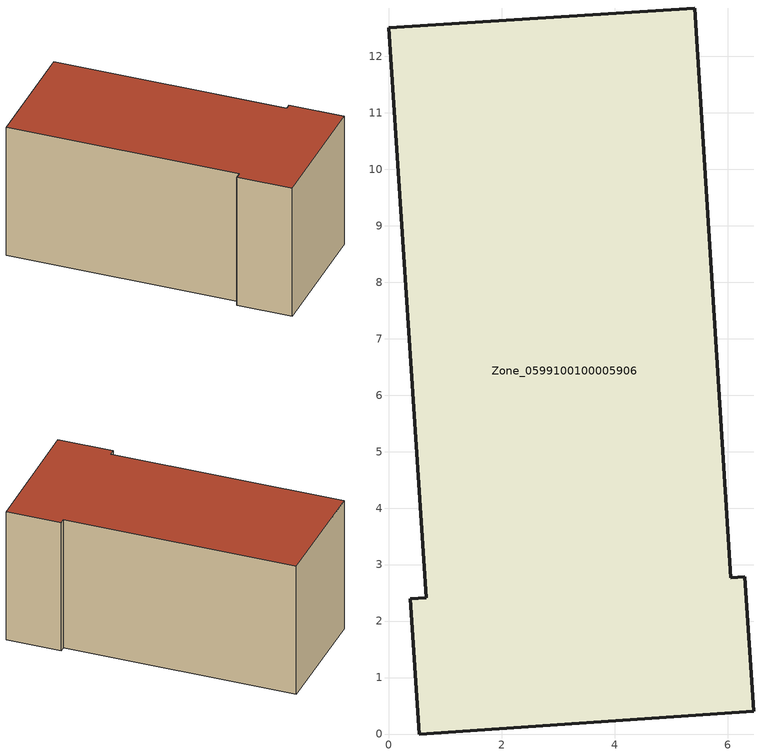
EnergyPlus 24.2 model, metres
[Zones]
Zone_0599100100005906
 floor ground (C_G): 6.46,0.41 0.54,0 0.38,2.4 0.66,2.42 0,12.51 5.41,12.86 6.05,2.77 6.3,2.79 z0
 wall outside (C_F): 0.54,0 6.46,0.41 6.3,2.79 6.05,2.77 5.41,12.86 0,12.51 0.66,2.42 0.38,2.4 0.54,0 z0:6.1
 roof outside (C_R): 6.05,2.77 5.41,12.86 0,12.51 0.66,2.42 0.38,2.4 0.54,0 6.46,0.41 6.3,2.79 z6.1
[BUILDING]
Pand.0599100100005906: North Axis=0; Terrain=City; Loads Convergence Tolerance Value=0.04; Temperature Convergence Tolerance Value=0.4; Solar Distribution=FullExterior; Maximum Number of Warmup Days=25; Minimum Number of Warmup Days=1
[Site:Location]
Rotterdam.The.Hague.AP_ZH_NLD Design_Conditions: Latitude=51.96; Longitude=4.45; Time Zone=1; Elevation=-4.5
[SITE:GROUNDTEMPERATURE:BUILDINGSURFACE]
18, 18, 18, 18, 18, 18, 18, 18, 18, 18, 18, 18
[MATERIAL] Thermal Absorptance=0.9; Solar Absorptance=0.7; Visible Absorptance=0.7
Name | Roughness | Thickness | Conductivity | Density | Specific Heat
G.TI.2006-2014 | MediumSmooth | 0.15 | 0.06 | 540 | 1210
F.TI.2006-2014 | Rough | 0.3 | 0.12 | 1920 | 840
R.TI.2006-2014 | MediumRough | 0.2 | 0.08 | 1500 | 1000
[CONSTRUCTION]
C_G: G.TI.2006-2014
C_F: F.TI.2006-2014
C_R: R.TI.2006-2014
[ZONE]
Zone_0599100100005906: Type=1; Multiplier=1; Ceiling Height=Autocalculate; Volume=Autocalculate; Floor Area=autocalculate; Part of Total Floor Area=Yes
[ZONEINFILTRATION:DESIGNFLOWRATE]
Infil_Zone_0599100100005906: Zone or ZoneList or Space or SpaceList=Zone_0599100100005906; Schedule=AlwaysOn; Design Flow Rate Calculation Method=Flow/Area; Flow Rate per Floor Area=0.0015; Constant Term Coefficient=1; Temperature Term Coefficient=0; Velocity Term Coefficient=0; Velocity Squared Term Coefficient=0
[HVACTEMPLATE:ZONE:IDEALLOADSAIRSYSTEM]
Zone_0599100100005906: Maximum Heating Supply Air Temperature=50; Minimum Cooling Supply Air Temperature=13; Maximum Heating Supply Air Humidity Ratio=0.0156; Minimum Cooling Supply Air Humidity Ratio=0.0077; Heating Limit=NoLimit; Cooling Limit=NoLimit; Dehumidification Control Type=ConstantSensibleHeatRatio; Cooling Sensible Heat Ratio=0.7; Dehumidification Setpoint=60; Humidification Control Type=None; Humidification Setpoint=30; Outdoor Air Method=None; Outdoor Air Flow Rate per Person=0.00944; Outdoor Air Flow Rate per Zone Floor Area=0; Outdoor Air Flow Rate per Zone=0; Demand Controlled Ventilation Type=None; Outdoor Air Economizer Type=NoEconomizer; Heat Recovery Type=None; Sensible Heat Recovery Effectiveness=0.7; Latent Heat Recovery Effectiveness=0.65
[ZONECONTROL:THERMOSTAT]
ThermostatControl_Zone_0599100100005906: Zone or ZoneList=Zone_0599100100005906; Control Type Schedule=DualSetpointControlType; Control 1=Thermostat_Zone_0599100100005906; Temperature Difference Between Cutout And Setpoint=0
[THERMOSTATSETPOINT:DUALSETPOINT]
Thermostat_Zone_0599100100005906: Heating Setpoint Temperature Schedule=HeatingSetpoint_Zone_0599100100005906; Cooling Setpoint Temperature Schedule=CoolingSetpoint_Zone_0599100100005906
[SCHEDULE:COMPACT]
HeatingSetpoint_Zone_0599100100005906: Through: 12/31, For: AllDays, Until: 24:00, 21
CoolingSetpoint_Zone_0599100100005906: Through: 12/31, For: AllDays, Until: 24:00, 24
DualSetpointControlType: Through: 12/31, For: AllDays, Until: 24:00, 4
AlwaysOn: Through: 12/31, For: AllDays, Until: 24:00, 1
